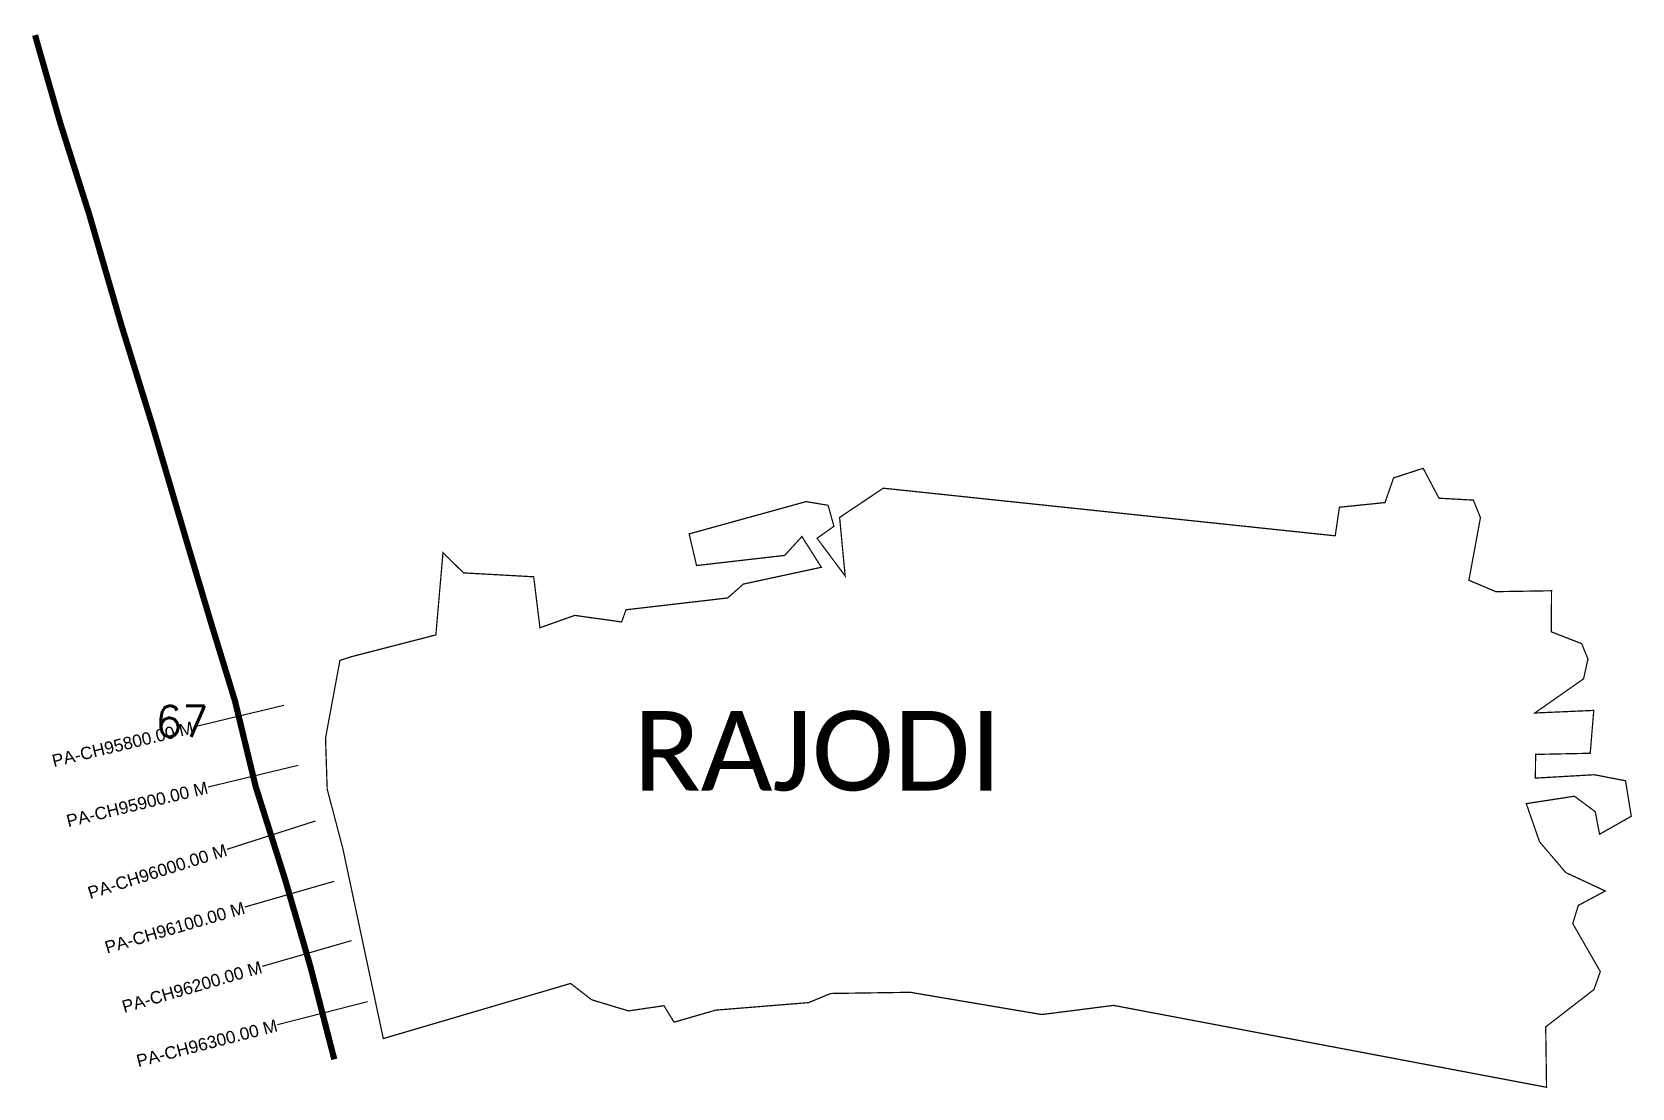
# Model space of a CAD drawing. Header units: metres. Extents: x 264116 to 266707, y 2149022 to 2150731.
import ezdxf
from ezdxf.enums import TextEntityAlignment as Align

# ---------------------------------------------------------------- set-up
doc = ezdxf.new("R2010")
doc.units = ezdxf.units.M
for name, color, linetype in [('ARTIFICIALLY PROTECTED', 4, 'Continuous'), ('CS', 134, 'Continuous'), ('CSMark', 6, 'Continuous'), ('VILLAGE NAME', 250, 'Continuous')]:
    doc.layers.add(name, color=color, linetype=linetype)
doc.styles.add('DynamicDimensions', font='arial.ttf')
doc.styles.get("Standard").update_dxf_attribs({"font": 'simplex.shx'})

msp = doc.modelspace()

# ---------------------------------------------------------------- linework, layer by layer
at = {"color": 6, "const_width": 2, "flags": 128}
msp.add_lwpolyline([(264614.9, 2149714.1), (264633.7, 2149720.1), (264770.2, 2149755.3), (264781.7, 2149888.3), (264815, 2149855.7), (264928.6, 2149849.4), (264938.7, 2149766.9), (264995, 2149786.9), (265071, 2149776.3), (265078, 2149796), (265242.5, 2149815.1), (265268, 2149837.6), (265394.2, 2149864.8), (265362.8, 2149914.6), (265334.9, 2149884), (265192.2, 2149867.6), (265180.2, 2149918.8), (265369.6, 2149971.1), (265405.2, 2149965.1), (265414.6, 2149931.1), (265387.3, 2149911.7), (265432.8, 2149850.7), (265423.8, 2149945.4), (265494.5, 2149992.8), (266226.1, 2149915.7), (266232.9, 2149962), (266306.7, 2149969.5), (266320.6, 2150009.5), (266368.5, 2150025), (266394, 2149976.6), (266449.7, 2149973.5), (266461.2, 2149945.2), (266442.5, 2149843.8), (266486.1, 2149825.3), (266576.3, 2149826.8), (266575.8, 2149760.3), (266625.1, 2149741.1), (266635.2, 2149716.3), (266628.1, 2149684.2), (266549.2, 2149628.9), (266644.6, 2149633.1), (266638.9, 2149563.7), (266550.5, 2149561.9), (266550.1, 2149523.5), (266645.5, 2149529), (266696, 2149519.2), (266705.4, 2149461.7), (266654, 2149432.7), (266647, 2149469.2), (266613.3, 2149494.2), (266535.4, 2149482.2), (266556.9, 2149420.3), (266599.5, 2149370.5), (266663.3, 2149340.8), (266619.6, 2149317.4), (266610.6, 2149288), (266655.2, 2149210.4), (266645, 2149181.3), (266566.8, 2149120.8), (266568.2, 2149023.1), (265867.3, 2149155.6), (265751, 2149140.8), (265538.2, 2149176.8), (265409.4, 2149174.9), (265373.7, 2149160.1), (265223, 2149147.9), (265155.8, 2149128.4), (265139.4, 2149155.1), (265081.9, 2149146.7), (265022.5, 2149164.7), (264988.3, 2149191.1), (264685.1, 2149101.9), (264619.7, 2149409.2), (264594.3, 2149505.7), (264591.6, 2149588.3), (264614.9, 2149714.1)], dxfattribs=at)
at = {"layer": 'ARTIFICIALLY PROTECTED', "const_width": 10, "flags": 128}
msp.add_lwpolyline([(264121.4, 2150726.2), (264125.7, 2150710.8), (264162.5, 2150582.8), (264208.9, 2150436.7), (264261, 2150257.1), (264311.8, 2150093.1), (264365.2, 2149912.3), (264407.9, 2149769.4), (264445, 2149648.5), (264478.6, 2149509.5), (264525.5, 2149361.6), (264567.3, 2149217.8), (264605.8, 2149068.3)], dxfattribs=at)
at = {"layer": 'CS'}
for p, q in [((264523.9, 2149641.3), (264378.1, 2149606.1)), ((264547.4, 2149544.1), (264401.6, 2149508.9)), ((264575, 2149453.6), (264432.1, 2149408.2)), ((264605.2, 2149356.3), (264461.1, 2149314.5)), ((264633, 2149260.2), (264489, 2149218.4)), ((264659.3, 2149161.4), (264514, 2149123.9))]:
    msp.add_line(p, q, dxfattribs=at)

# ---------------------------------------------------------------- texts
at = {"insert": (264316.5, 2149640.3), "char_height": 50, "attachment_point": 1}
msp.add_mtext_dynamic_manual_height_columns('67', width=84.374, gutter_width=1, heights=[0], dxfattribs=at)
at = {"layer": 'CSMark', "style": 'DynamicDimensions'}
for s, rotation, p in [('PA-CH95800.00 M', 13.5733, (264377.2, 2149605.9)), ('PA-CH95900.00 M', 13.5733, (264400.6, 2149508.7)), ('PA-CH96000.00 M', 17.6018, (264431.1, 2149407.9)), ('PA-CH96100.00 M', 16.1749, (264460.2, 2149314.2)), ('PA-CH96200.00 M', 16.1749, (264488, 2149218.2)), ('PA-CH96300.00 M', 14.4725, (264513.1, 2149123.7))]:
    msp.add_text(s, height=20, rotation=rotation, dxfattribs=at).set_placement(p, align=Align.MIDDLE_RIGHT)
at = {"layer": 'VILLAGE NAME', "insert": (265090.1, 2149632.1), "char_height": 128.647, "attachment_point": 1}
msp.add_mtext_dynamic_manual_height_columns('{\\fCalibri|b0|i0|c0|p34;RAJODI}', width=795.369, gutter_width=643.2, heights=[0], dxfattribs=at)

doc.saveas('drawing.dxf')
